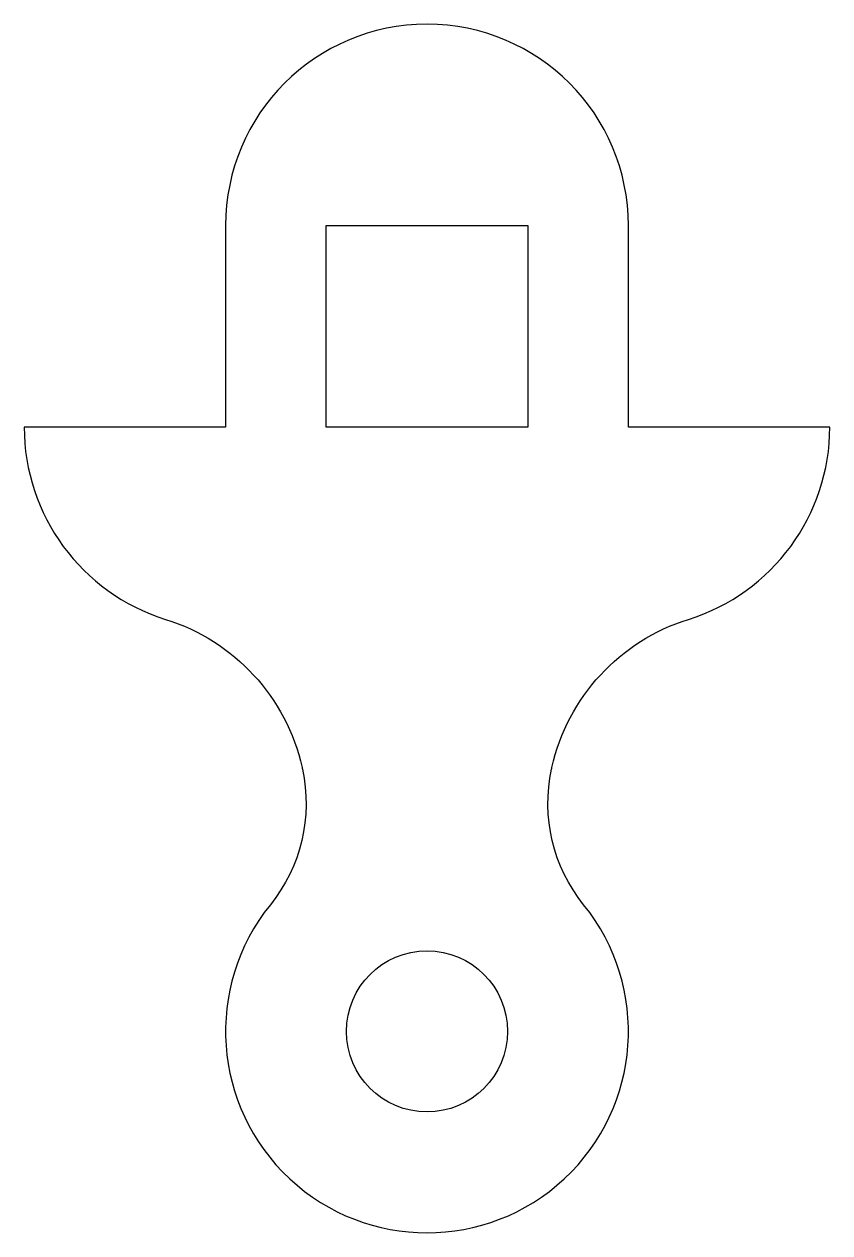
# Model space of a CAD drawing. Header units: millimetres. Extents: x -10 to 10, y -5 to 25.
import ezdxf

# ---------------------------------------------------------------- set-up
doc = ezdxf.new("R2010")
doc.units = ezdxf.units.MM

msp = doc.modelspace()

# ---------------------------------------------------------------- linework, layer by layer
msp.add_lwpolyline([(6.49, 10.227, 0.328138), (10, 15), (5, 15), (5, 20, 1), (-5, 20), (-5, 15), (-10, 15, 0.328138), (-6.49, 10.227, -0.267949), (-3.101, 6.551, -0.00138), (-3.093, 6.512, -0.227619), (-3.889, 3.143, 2.093836), (3.889, 3.143, -0.227619), (3.093, 6.512, -0.00138), (3.101, 6.551, -0.267949)], format="xyb", close=True)
msp.add_lwpolyline([(2.5, 20), (2.5, 15), (0, 15), (-2.5, 15), (-2.5, 20)], close=True)
msp.add_circle((0, 0), 2)

doc.saveas('drawing.dxf')
